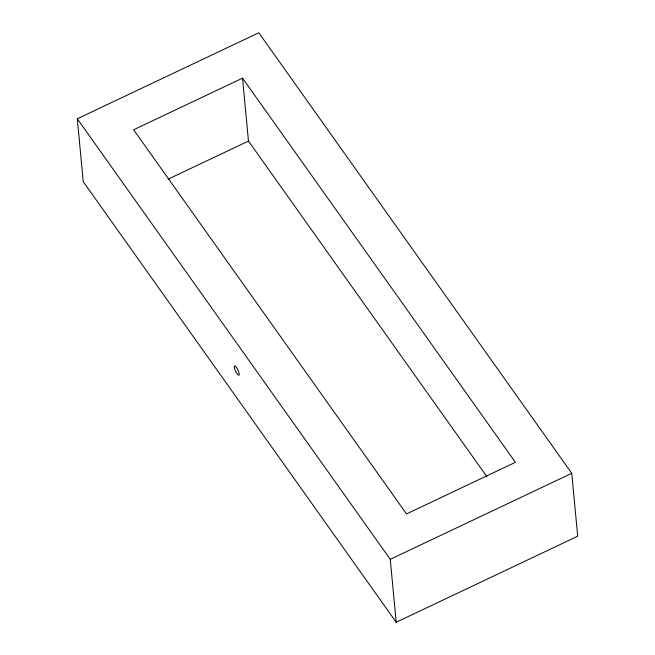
<?xml version="1.0" encoding="UTF-8"?>
<svg xmlns="http://www.w3.org/2000/svg" width="655" height="655" viewBox="0 0 655 655"><rect width="100%" height="100%" fill="white"/><g stroke="black" fill="none" stroke-linecap="round" stroke-linejoin="round"><path stroke-width="0.98" d="M77.306 118.784L258.799 32.75L571.75 473.295L577.694 536.216L396.201 622.25L83.251 181.705L77.306 118.784L390.257 559.329L396.201 622.25M242.53 78.15L133.628 129.772L406.526 513.929L515.419 462.307L242.53 78.15L248.474 141.071L487.033 476.897M168.188 179.126L248.474 141.071M390.257 559.329L571.75 473.295M234.408 367.93A5.191 1.318 64.6 0 0 238.731 375.233A5.191 1.318 64.6 0 0 237.11 368.388A5.191 1.318 64.6 0 0 234.408 367.93"/></g></svg>
